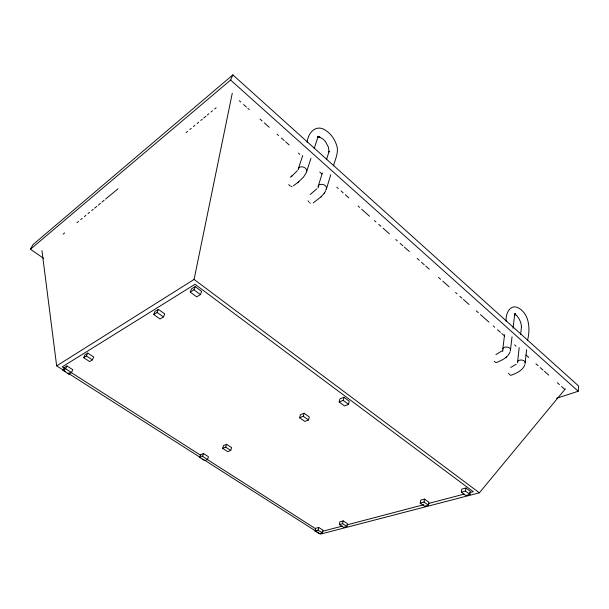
<?xml version="1.0" encoding="UTF-8"?>
<svg xmlns="http://www.w3.org/2000/svg" width="609" height="609" viewBox="0 0 609 609"><rect width="100%" height="100%" fill="white"/><g stroke="black" fill="none" stroke-linecap="round" stroke-linejoin="round"><path stroke-width="0.91" d="M556.55 398.294L578.223 391.244L578.55 385.969L232.859 74.892L32.947 244.651L30.45 249.226L43.719 258.444M525.194 362.911L526.579 349.711M527.561 340.279C530.355 329.111 529.579 313.886 518.183 307.796C509.703 303.556 505.204 314.724 506.224 321.468M517.62 361.716L519.18 347.61M520.642 334.448L521.502 326.523L521.487 327.033C521.281 322.618 519.401 318.279 516.257 315.157L516.66 315.538L514.285 314.183L515.1 314.229M510.487 349.969L512.04 336.762M513.037 328.274L514.651 314.686L514.377 315.333L515.016 313.932L514.483 314.541L515.435 313.757L514.712 314.191M502.844 348.782L504.595 334.653M469.95 494.394L470.361 491.334L465.915 488.022L461.767 489.134L461.333 492.194L465.786 495.482L469.95 494.394L465.497 491.09L461.333 492.194M465.497 491.09L465.915 488.022M428.462 505.219L428.942 502.25L424.534 499.106L420.705 500.134L420.202 503.095L424.618 506.216L428.462 505.219L424.039 502.075L420.202 503.095M424.039 502.075L424.534 499.106M41.945 250.588L56.66 365.872L194.088 279.44L232.257 93.291M346.886 526.496L347.488 523.725L343.187 520.901L339.944 521.768L339.327 524.532L343.636 527.341L346.886 526.496L342.57 523.671L339.327 524.532M342.57 523.671L343.187 520.901M322.359 532.89L322.991 530.18L318.735 527.447L315.66 528.277L315.013 530.979L319.276 533.697L322.359 532.89L318.088 530.165L315.013 530.979M318.088 530.165L318.735 527.447M348.508 404.361L349.254 401.232L343.933 397.274L339.921 398.88L339.16 402.009L344.481 405.937L348.508 404.361L343.179 400.41L339.16 402.009M343.179 400.41L343.933 397.274M308.512 420.012L309.311 416.975L304.081 413.245L300.404 414.714L299.582 417.744L304.82 421.451L308.512 420.012L303.267 416.282L299.582 417.744M303.267 416.282L304.081 413.245M326.432 188.957L330.74 174.76M333.435 165.892C335.392 158.85 339.419 151.466 336.229 144.089C334.181 138.479 330.474 133.432 325.396 130.219C315.964 123.817 307.857 132.914 307.202 142.3M318.225 186.225L322.367 172.956M326.508 159.68L329.104 151.283L328.997 152.037L328.479 147.264L325.404 141.562L323.242 139.21L319.146 136.888L319.87 137.071L317.297 137.329L318.781 136.287L317.67 137.474L318.081 136.682L314.16 148.566M230.72 450.439L231.61 447.6L226.586 444.296L223.518 445.529L222.605 448.353L227.637 451.642L230.72 450.439L225.673 447.135L222.605 448.353M524.92 364.585C522.925 370.363 516.638 373.134 511.37 375.19A3.73 1.918 67.2 0 1 508.584 373.294M225.673 447.135L226.586 444.296M306.639 171.555L310.978 158.294M510.19 351.644C508.15 357.46 501.877 360.307 496.586 362.469A3.768 1.964 66.7 0 1 494.257 361.297M207.547 459.506L208.461 456.727L203.505 453.545L200.612 454.71L199.676 457.473L204.639 460.64L207.547 459.506L202.569 456.324L199.676 457.473M298.311 168.777L302.757 155.539M202.569 456.324L203.505 453.545M200.43 294.589L201.64 291.422L195.162 286.595L191.447 288.902L190.206 292.061L196.692 296.849L200.43 294.589L193.928 289.77L190.206 292.061M193.928 289.77L195.162 286.595M163.44 316.954L164.689 313.879L158.363 309.372L154.99 311.465L153.719 314.533L160.038 319.009L163.44 316.954L157.099 312.447L153.719 314.533M157.099 312.447L158.363 309.372M30.45 249.226L230.613 80.061L232.859 74.892M306.205 172.781L303.51 177.097L298.38 182.045M92.416 359.889L93.71 357.011L87.734 353.083L84.971 354.796L83.654 357.673L89.63 361.571L92.416 359.889L86.425 355.968L83.654 357.673M86.425 355.968L87.734 353.083M68.878 374.124L71.497 372.541L72.791 369.716L66.937 365.963L64.333 367.57L63.016 370.386L68.878 374.124L69.533 372.716M63.016 370.386L65.62 368.78L66.937 365.963M325.526 191.256L324.445 193.015M321.392 196.524L324.361 193.137M324.216 193.342L324.62 192.756M297.413 170.611L292.061 175.894M202.637 458.935L320.54 534.108L479.359 492.818L565.38 388.831M316.855 188.76L310.217 194.515M313.262 202.881L321.225 196.684M320.989 196.913L321.59 196.334M501.694 351.035L495.916 354.613M293.409 185.775L297.892 182.449M297.481 182.791L298.76 181.733M63.146 234.13L64.607 232.92M77.054 222.643L78.523 221.432M80.715 219.621L82.177 218.41M84.377 216.598L85.839 215.388M88.039 213.576L89.5 212.366M91.7 210.554L93.162 209.344M94.623 208.133L96.823 206.322M98.285 205.111L100.485 203.299M101.947 202.089L104.139 200.277M105.608 199.067L118.055 188.79M186.133 132.564L187.602 131.354M189.795 129.542L191.256 128.332M193.456 126.52L194.918 125.309M197.118 123.498L198.58 122.287M200.78 120.475L202.241 119.265M203.703 118.055L205.903 116.243M207.364 115.032L208.826 113.822M211.026 112.01L212.488 110.8M214.688 108.988L216.149 107.778M505.858 357.453L506.406 357.003M516.181 364.258L510.723 367.44M291.285 176.519L292.472 175.559M291.734 176.153L290.28 177.249M322.283 531.352L342.418 526.069M346.993 524.867L423.879 504.678M428.454 503.483L464.149 494.112M469.638 492.666L473.3 491.707L195.017 284.289L62.285 366.846L64.691 368.384M65.62 368.78L71.497 372.541M71.108 372.48L200.993 455.486M207.403 459.589L315.645 528.757M56.66 365.872L65.483 371.498M67.888 373.028L200.232 457.405M194.088 279.44L479.359 492.818M239.367 100.782L240.791 102.046M243.638 104.573L246.478 107.093M247.901 108.356L249.325 109.612M259.99 119.075L262.129 120.97M264.26 122.858L269.239 127.273M277.065 134.208L278.488 135.472M281.328 137.999L284.175 140.519M285.598 141.783L289.153 144.934M298.402 153.133L299.818 154.397M319.733 172.05L321.872 173.946M336.807 187.191L338.223 188.447M341.07 190.975L343.202 192.863M345.341 194.758L348.896 197.91M358.138 206.108L359.561 207.372M361.7 209.268L369.518 216.203M374.497 220.618L375.92 221.882M378.768 224.401L380.899 226.289M383.031 228.185L389.433 233.864M395.835 239.535L397.258 240.799M400.105 243.318L402.945 245.846M404.368 247.102L409.347 251.517M417.173 258.46L419.304 260.347M421.436 262.243L424.283 264.763M425.706 266.026L429.261 269.178M438.51 277.377L440.642 279.272M442.773 281.16L449.176 286.839M455.578 292.518L457.001 293.774M459.841 296.301L461.98 298.189M463.403 299.453L469.09 304.5M476.2 310.803L478.339 312.699M480.471 314.587L489.004 322.161M493.267 325.944L494.691 327.2M497.538 329.728L500.385 332.248M501.808 333.511L504.648 336.031M514.605 344.861L516.029 346.125M525.986 354.956L528.833 357.475M535.943 363.786L538.074 365.674M540.213 367.57L543.053 370.089M544.476 371.353L548.747 375.136M557.281 382.703L559.412 384.599M561.544 386.487L564.391 389.014M230.613 80.061L578.223 391.244M502.806 351.058L502.433 350.693L502.79 351.081M503.087 349.992A3.875 2.329 6.2 0 1 506.718 347.031A3.875 2.329 6.2 0 1 510.213 350.533M517.84 362.895A3.844 2.269 5.7 0 1 521.502 360.033A3.844 2.269 5.7 0 1 524.912 363.459M298.204 169.622A4.392 3.228 19.6 0 1 303.442 167.079A4.392 3.228 19.6 0 1 306.243 172.301M318.263 187.892A4.324 3.144 17.6 0 1 320.479 184.428A4.324 3.144 17.6 0 1 325.762 186.187A4.324 3.144 17.6 0 1 325.358 190.252M292 186.438A4.408 2.626 56.9 0 1 291.209 186.346M290.356 185.989A4.408 2.626 56.9 0 1 288.735 184.596M310.286 203.124A4.332 2.565 58 0 1 309.471 202.546M308.71 201.769A4.332 2.565 58 0 1 308.055 200.841"/></g></svg>
